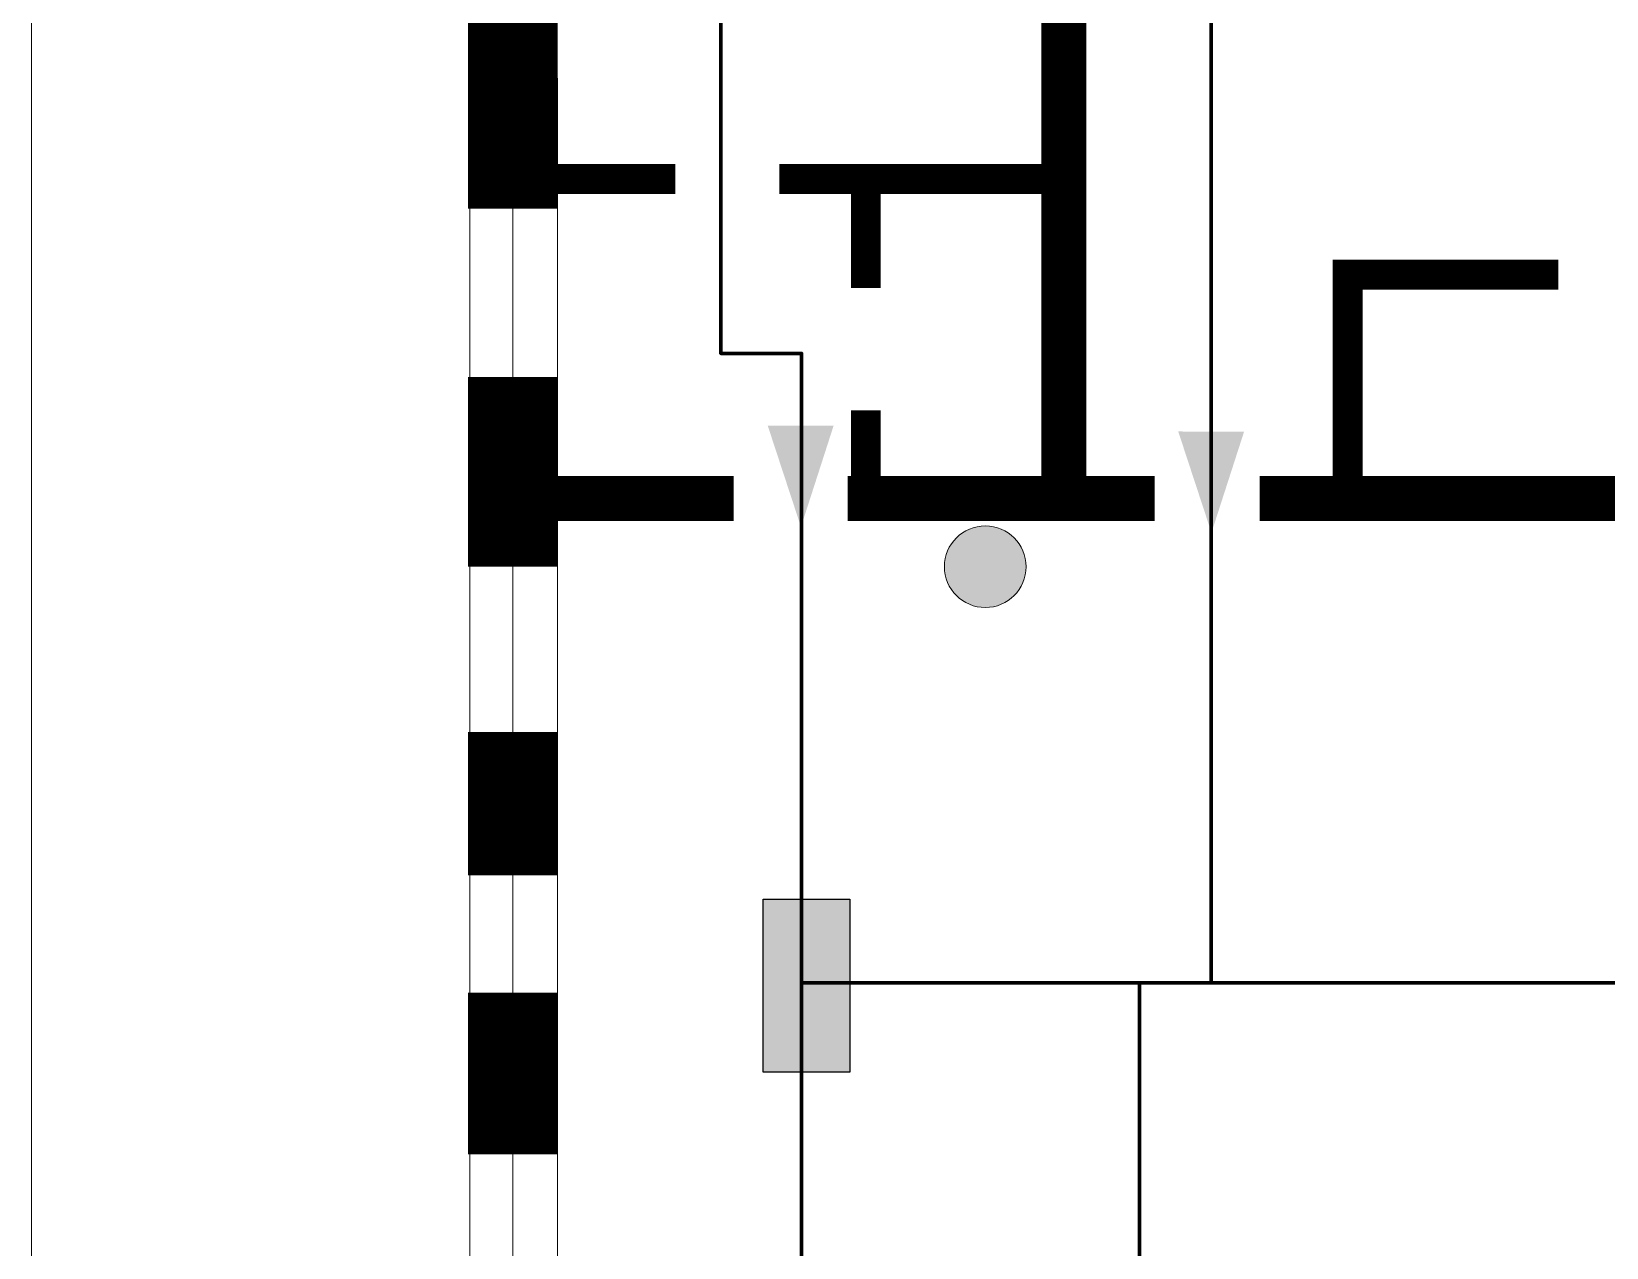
# Model space of a CAD drawing. Header units: millimetres. Extents: x 13114 to 67229, y 22859 to 38520.
# Drawn here: x 20346.7 to 20494.1, y 34910.8 to 35024.6 of the extents above; entities that cross this region are included whole.
import ezdxf

# ---------------------------------------------------------------- set-up
doc = ezdxf.new("R2010")
doc.units = ezdxf.units.MM
doc.layers.add('План_Штампы', color=7, linetype='Continuous')

# ---------------------------------------------------------------- blocks, each defined once
blk = doc.blocks.new('A$C32E8229D')
at = {"true_color": 0xffffff}
blk.add_hatch(color=7, dxfattribs=at).paths.add_polyline_path([(0, 0), (0, -8), (16, -8), (16, 0)])
h = blk.add_hatch(color=126)
h.paths.add_polyline_path([(0.2, -0.2), (15.8, -0.2), (15.8, -7.8), (0.2, -7.8)])
h.paths.add_polyline_path([(13.49, -2.05), (12.08, -2.05), (11.37, -2.63, 0.162397), (11.29, -2.84), (11.29, -3.63), (10.35, -3.63), (10.35, -4.05), (11.68, -4.05), (11.68, -3.48), (12.26, -4.28), (11.29, -5.1), (11.29, -6.78), (11.85, -6.78), (11.85, -5.44), (12.8, -4.64), (12.8, -5.94), (14.46, -5.94), (14.46, -5.39), (13.45, -5.39), (13.45, -3.97), (12.46, -2.59), (13.15, -2.59), (13.69, -3.34), (14.18, -3)], flags=16)
h.paths.add_polyline_path([(10.74, -1.82, 1), (11.8, -1.82, 1)], flags=16)
h.paths.add_polyline_path([(9.39, -3.59), (5.99, -3.59), (6.56, -3.03), (5.91, -3.03), (5.1, -3.83), (5.91, -4.64), (6.56, -4.64), (5.99, -4.09), (9.39, -4.09)], flags=16)
h.paths.add_polyline_path([(4.29, -1.08), (1.72, -1.08), (1.72, -6.6), (4.29, -6.6)], flags=16)
at = {"color": 126}
blk.add_lwpolyline([(16, -8), (0, -8), (0, 0), (16, 0)], close=True, dxfattribs=at)
blk = doc.blocks.new('A$C7B8C2D5B')
at = {"lineweight": 0}
h = blk.add_hatch(color=5, dxfattribs=at)
h.dxf.hatch_style = 1
h.paths.add_polyline_path([(1.397, -3.024, 1), (-2.112, -3.024, 1)])
at = {"color": 5, "lineweight": 0}
blk.add_circle((-0.358, -3.024), 1.755, dxfattribs=at)

msp = doc.modelspace()

# ---------------------------------------------------------------- linework, layer by layer
at = {"color": 5, "lineweight": 0}
msp.add_lwpolyline([(20346.69, 34763.23), (20946.69, 34763.23), (20946.69, 35158.23), (20346.69, 35158.23)], close=True, dxfattribs=at)
at = {"lineweight": 0}
for points, const_width in [([(20407.95, 35069.88), (20391.73, 35069.88), (20391.73, 35008.02)], 8.4), ([(20443.28, 34980.9), (20443.28, 35068.19)], 4.2), ([(20406.94, 35010.8), (20392.34, 35010.8)], 2.8), ([(20443.28, 35010.8), (20416.65, 35010.8)], 2.8), ([(20424.76, 35000.62), (20424.76, 35010.8)], 2.8), ([(20469.84, 34980.9), (20469.84, 35001.85), (20489.54, 35001.85)], 2.8), ([(20391.73, 34992.27), (20391.73, 34974.52)], 8.4), ([(20424.76, 34980.9), (20424.76, 34989.17)], 2.8), ([(20412.38, 34980.9), (20390.16, 34980.9)], 4.2), ([(20451.79, 34980.9), (20423.07, 34980.9)], 4.2), ([(20522.19, 34980.9), (20461.6, 34980.9)], 4.2), ([(20391.73, 34959.05), (20391.73, 34945.63)], 8.4), ([(20391.73, 34934.67), (20391.73, 34919.53)], 8.4)]:
    msp.add_lwpolyline(points, dxfattribs=dict(at, const_width=const_width))
at = {"color": 126, "lineweight": 100, "true_color": 0x008754}
for points in [[(20418.74, 34935.59), (20418.74, 34994.48), (20411.19, 34994.48), (20411.19, 35044.45)], [(20457.06, 34935.59), (20457.06, 35044.45)], [(20425.05, 34840.67), (20425.05, 34815.34), (20406.11, 34815.34), (20406.11, 34878.46), (20418.74, 34878.46), (20418.74, 34935.59), (20718.2, 34935.59), (20718.2, 34978.81)], [(20450.38, 34935.59), (20450.38, 34878.46), (20460.51, 34878.46), (20460.51, 34829.78)]]:
    msp.add_lwpolyline(points, dxfattribs=at)
at = {"lineweight": 0}
for points in [[(20387.7, 34868.78), (20387.7, 35020.18)], [(20391.73, 34869.21), (20391.73, 35020.61)], [(20395.92, 34868.86), (20395.92, 35020.26)]]:
    msp.add_lwpolyline(points, dxfattribs=at)
at = {"layer": 'План_Штампы', "color": 126, "true_color": 0x008754}
for points in [[(20415.58, 34987.72), (20421.74, 34987.71), (20418.69, 34978.25)], [(20453.99, 34987.18), (20460.15, 34987.16), (20457.1, 34977.71)]]:
    msp.add_solid(points, dxfattribs=at)

# ---------------------------------------------------------------- block references
at = {"xscale": 2.177419353276491, "yscale": 2.177419353276491, "zscale": 2.177419353276491}
msp.add_blockref('A$C7B8C2D5B', (20436.71, 34981.11), dxfattribs=at)
at = {"layer": 'План_Штампы', "color": 126, "true_color": 0x008754, "xscale": 1.012510887696, "yscale": 1.012510887696, "zscale": 1.012510887696, "rotation": 89.99786532371449}
msp.add_blockref('A$C32E8229D', (20415.15, 34927.21), dxfattribs=at)

doc.saveas('drawing.dxf')
